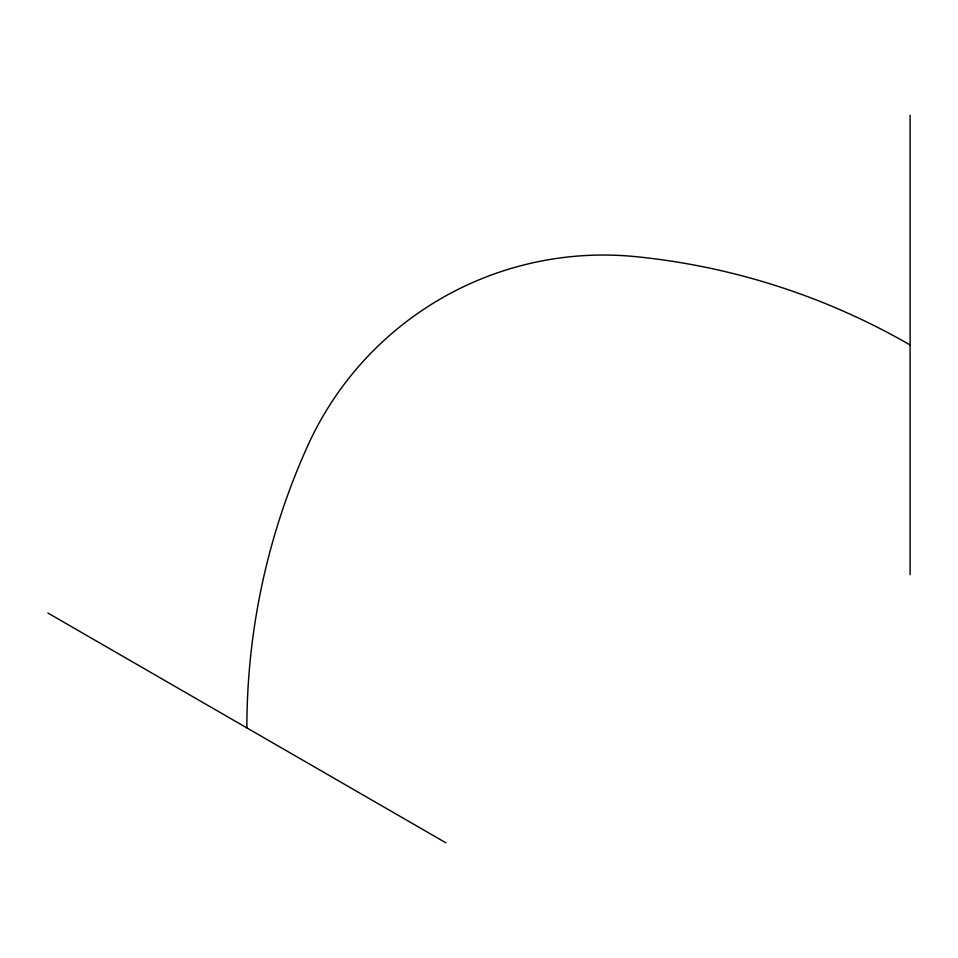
<?xml version="1.0" encoding="UTF-8"?>
<svg xmlns="http://www.w3.org/2000/svg" width="958" height="958" viewBox="0 0 958 958"><rect width="100%" height="100%" fill="white"/><g stroke="black" fill="none" stroke-linecap="round" stroke-linejoin="round"><path stroke-width="1.44" d="M47.9 613.024L445.841 842.777M910.1 115.223L910.1 574.728M246.865 727.9A684.359 684.359 0 0 1 307.71 445.805A324.534 324.534 0 0 1 635.382 256.624A684.359 684.359 0 0 1 910.1 344.976"/></g></svg>
